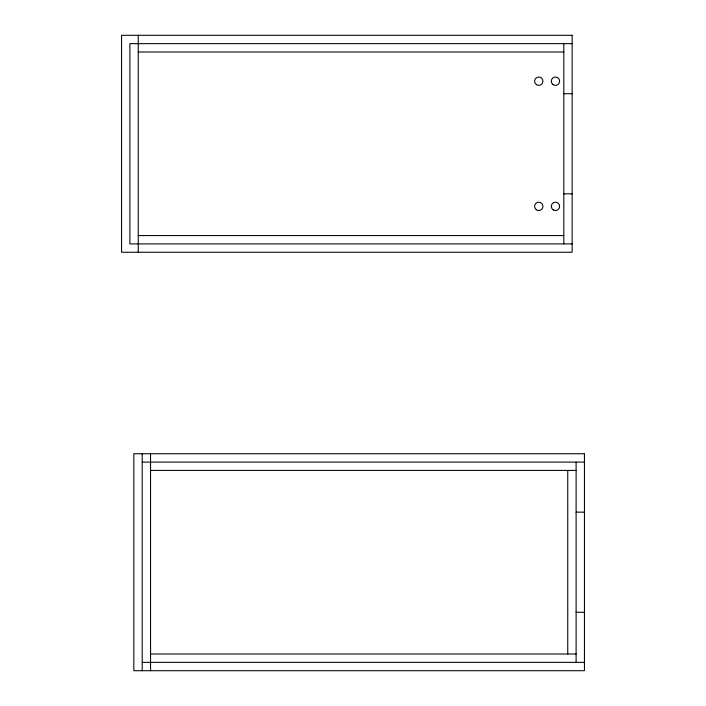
<?xml version="1.0" encoding="UTF-8"?>
<svg xmlns="http://www.w3.org/2000/svg" width="706" height="706" viewBox="0 0 706 706"><rect width="100%" height="100%" fill="white"/><g stroke="black" fill="none" stroke-linecap="round" stroke-linejoin="round"><path stroke-width="1.06" d="M572.151 43.648L129.895 43.648L129.895 243.905L572.151 243.905M138.244 51.988L563.803 51.988M563.803 93.713L572.151 93.713M563.803 193.841L572.151 193.841M138.244 235.566L563.803 235.566M142.197 462.095L584.444 462.095M150.546 470.434L576.105 470.434M576.105 512.159L584.444 512.159M576.105 612.287L584.444 612.287M150.546 654.012L576.105 654.012M142.197 662.352L584.444 662.352M576.105 462.095L576.105 662.352M567.756 470.434L567.756 654.012M563.803 43.648L563.803 243.905M150.546 453.746L150.546 670.7M142.197 453.746L142.197 670.7M138.244 35.3L138.244 252.254M572.151 35.3L121.556 35.3L121.556 252.254L572.151 252.254L572.151 35.3M584.444 453.746L133.849 453.746L133.849 670.7L584.444 670.7L584.444 453.746M552.807 84.42A4.174 4.174 0 0 0 559.576 81.878A4.174 4.174 0 0 0 553.989 77.289A4.174 4.174 0 0 0 552.807 84.42M553.301 209.929A4.174 4.174 0 0 0 559.629 206.443A4.174 4.174 0 0 0 553.451 202.701A4.174 4.174 0 0 0 553.301 209.929M536.286 209.717A4.174 4.174 0 0 0 542.914 206.832A4.174 4.174 0 0 0 537.107 202.534A4.174 4.174 0 0 0 536.286 209.717M536.507 84.702A4.174 4.174 0 0 0 542.94 81.402A4.174 4.174 0 0 0 536.86 77.483A4.174 4.174 0 0 0 536.507 84.702"/></g></svg>
